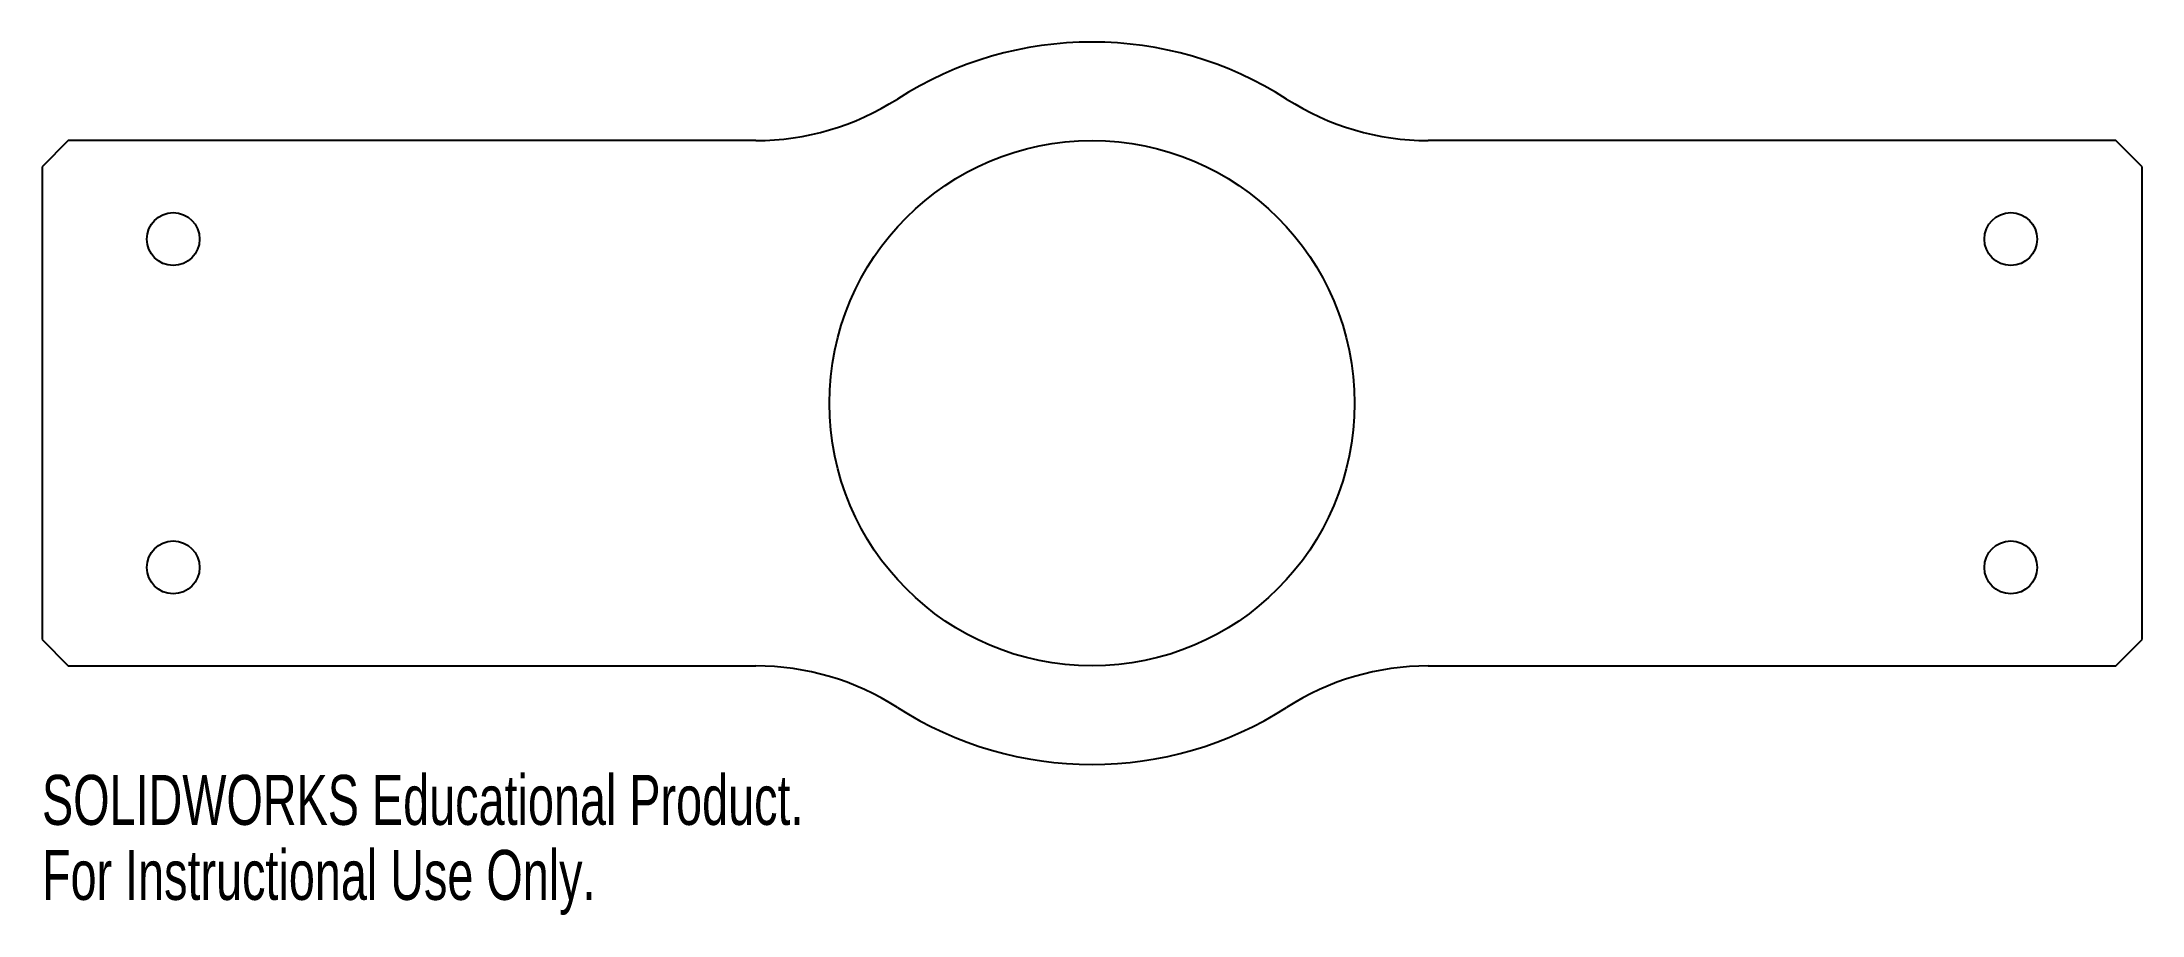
# Model space of a CAD drawing. Header units: inches. Extents: x 0 to 8, y -0.95 to 2.38.
import ezdxf

# ---------------------------------------------------------------- set-up
doc = ezdxf.new("R2010")
doc.units = ezdxf.units.IN
doc.header["$MEASUREMENT"] = 0
doc.styles.add('SLDTEXTSTYLE0', font='TXT', dxfattribs={"width": 0.7})

msp = doc.modelspace()

# ---------------------------------------------------------------- linework, layer by layer
at = {"color": 7, "linetype": 'Continuous', "lineweight": 25}
for p, q in [((0.1, 2), (0, 1.9)), ((2.7191, 2), (0.1, 2)), ((7.9, 2), (5.2809, 2)), ((8, 1.9), (7.9, 2)), ((0, 1.9), (0, 0.1)), ((8, 0.1), (8, 1.9)), ((0, 0.1), (0.1, 0)), ((7.9, 0), (8, 0.1)), ((0.1, 0), (2.7191, 0)), ((5.2809, 0), (7.9, 0))]:
    msp.add_line(p, q, dxfattribs=at)
for centre, radius in [((4, 1), 1), ((0.5, 1.625), 0.1005), ((7.5, 1.625), 0.1005), ((0.5, 0.375), 0.1005), ((7.5, 0.375), 0.1005)]:
    msp.add_circle(centre, radius, dxfattribs=at)
for centre, radius, start, end in [((4, 1), 1.375, 57.3631, 122.6369), ((2.7191, 3), 1, 270, 302.6369), ((5.2809, 3), 1, 237.3631, 270), ((5.2809, -1), 1, 90, 122.6369), ((2.7191, -1), 1, 57.3631, 90), ((4, 1), 1.375, 237.3631, 302.6369)]:
    msp.add_arc(centre, radius, start, end, dxfattribs=at)

# ---------------------------------------------------------------- texts
at = {"color": 7, "linetype": 'Continuous', "char_height": 0.1903, "attachment_point": 1, "style": 'SLDTEXTSTYLE0'}
for s, insert in [('SOLIDWORKS Educational Product.', (0, -0.4151)), ('For Instructional Use Only.', (0, -0.7006))]:
    msp.add_mtext(s, dxfattribs=dict(at, insert=insert))

doc.saveas('drawing.dxf')
